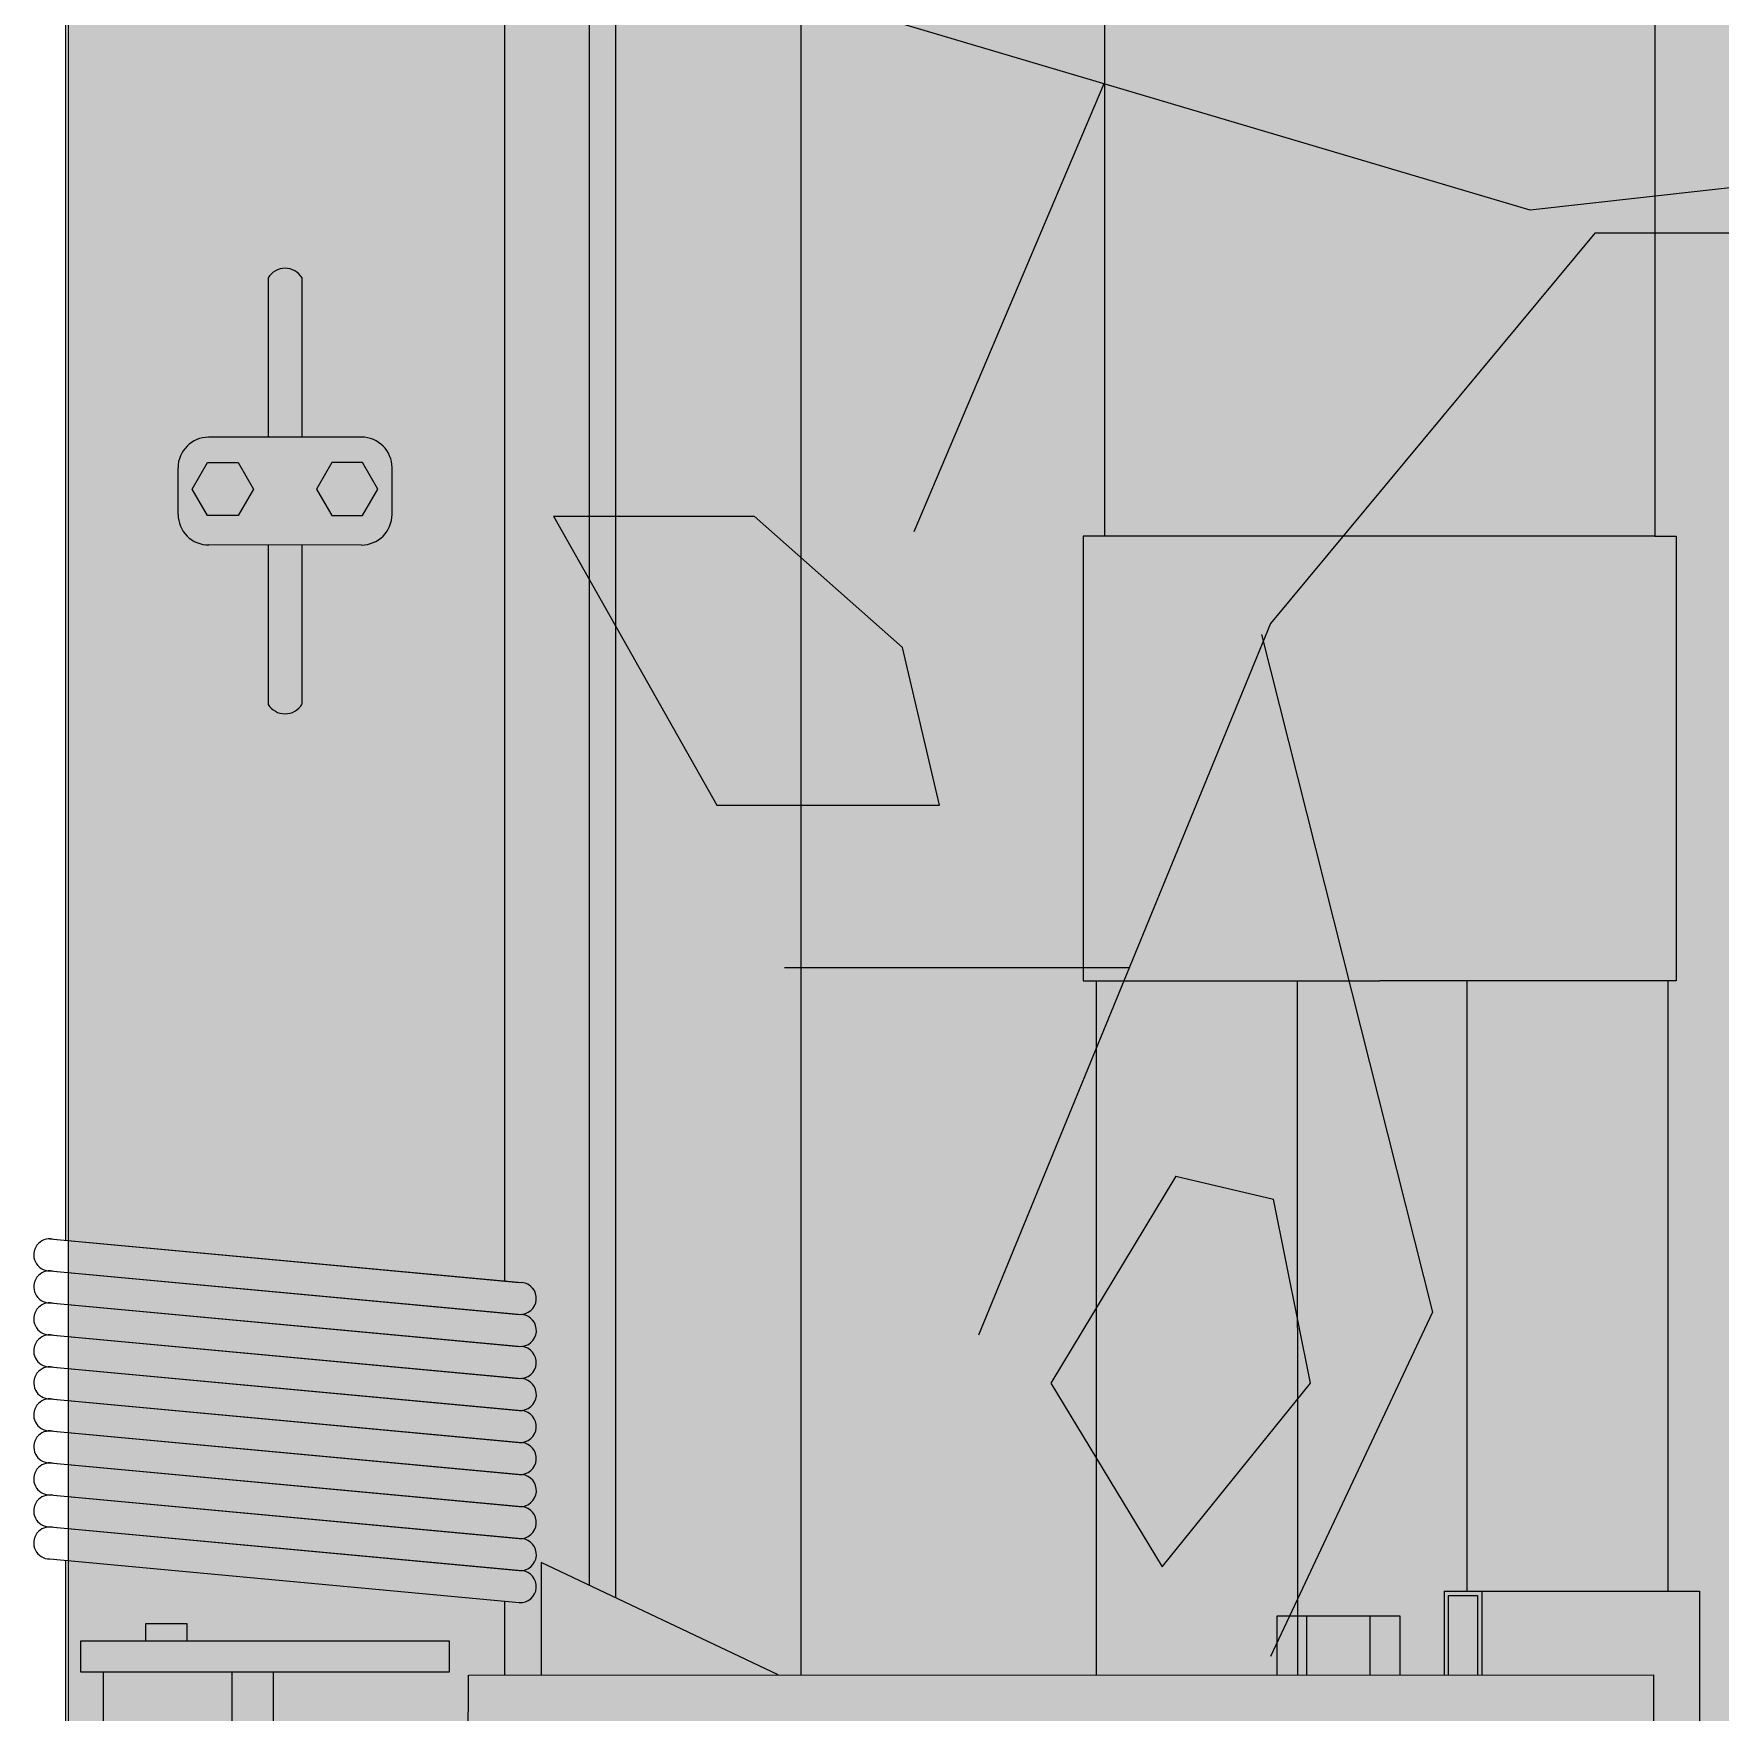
# Model space of a CAD drawing. Extents: x 58467 to 79089, y -33726 to -17391.
# Drawn here: x 76739.23 to 76761.43, y -20410.34 to -20388.25 of the extents above; entities that cross this region are included whole.
import ezdxf

# ---------------------------------------------------------------- set-up
doc = ezdxf.new("R2010")
doc.units = 0
doc.header["$LTSCALE"] = 100
for name, color, linetype in [('BA_clad-wood', 30, 'Continuous'), ('BA_env_landscp', 84, 'Continuous'), ('BA_hatch_env2', 114, 'Continuous'), ('L2', 220, 'Continuous'), ('PROSISTEM Güney TÜRKOĞLU', 7, 'Continuous'), ('YESIL', 3, 'Continuous')]:
    doc.layers.add(name, color=color, linetype=linetype)

# ---------------------------------------------------------------- blocks, each defined once
blk = doc.blocks.new('22')
at = {"color": 3}
for p, q in [((-10.7524, 3.9844), (-10.4652, 3.9844)), ((-10.7524, 3.9844), (-10.5187, 3.5711)), ((-10.253, 3.7968), (-10.4652, 3.9844)), ((-10.2001, 3.5711), (-10.253, 3.7968)), ((-10.5187, 3.5711), (-10.2001, 3.5711)), ((-9.8618, 3.0403), (-10.0408, 2.7438)), ((-9.8618, 3.0403), (-9.7222, 3.0071)), ((-9.6693, 2.7438), (-9.7222, 3.0071)), ((-10.0408, 2.7438), (-9.8815, 2.4812)), ((-9.8815, 2.4812), (-9.6693, 2.7438))]:
    blk.add_line(p, q, dxfattribs=at)
at = {"layer": 'L2', "color": 34}
for p, q in [((-9.355, 4.4224), (-10.7936, 4.8492)), ((-9.9651, 4.6032), (-10.237, 3.9623)), ((-8.4736, 4.5208), (-9.355, 4.4224)), ((-9.2621, 4.3892), (-9.7265, 3.8307)), ((-8.0996, 4.3892), (-9.2621, 4.3892)), ((-9.7265, 3.8307), (-10.1441, 2.8127)), ((-9.7394, 3.8153), (-9.4946, 2.8453)), ((-9.9282, 3.338), (-10.4221, 3.338)), ((-9.4946, 2.8453), (-9.7265, 2.3526))]:
    blk.add_line(p, q, dxfattribs=at)
blk = doc.blocks.new('MAGSOULA')
at = {"layer": 'YESIL', "xscale": 0.6569633432480109, "yscale": 0.6569633432480109, "zscale": 0.6569633432480109}
blk.add_blockref('22', (-9.3886, 34.0854), dxfattribs=at)
blk = doc.blocks.new('A$C6307429C')
at = {"layer": 'PROSISTEM Güney TÜRKOĞLU', "color": 7, "linetype": 'Continuous'}
for p, q in [((17.461, 29.861), (17.479, 32.103)), ((17.904, 31.833), (17.894, 30.642)), ((30.843, 31.809), (30.833, 30.512)), ((31.229, 31.806), (31.219, 30.509)), ((32.429, 30.499), (32.439, 31.796)), ((32.79, 31.793), (32.771, 29.449)), ((29.016, 31.743), (29.006, 30.553)), ((29.006, 30.553), (17.894, 30.642)), ((19.501, 29.845), (19.507, 30.629)), ((19.541, 29.884), (19.547, 30.629)), ((19.815, 29.882), (19.821, 30.627)), ((19.855, 29.842), (19.861, 30.626)), ((20.272, 30.07), (20.276, 30.623)), ((20.554, 30.621), (20.55, 30.067)), ((21.148, 30.616), (21.144, 30.063)), ((21.184, 24.11), (21.236, 30.615)), ((21.426, 30.614), (21.422, 30.06)), ((23.069, 24.095), (23.121, 30.6)), ((25.705, 7.542), (25.89, 30.578)), ((26.103, 30.576), (28.315, 29.503)), ((28.315, 29.503), (28.323, 30.558)), ((28.663, 29.864), (28.668, 30.555)), ((29.184, 30.232), (29.186, 30.525)), ((29.186, 30.525), (32.639, 30.498)), ((32.639, 30.498), (32.636, 30.204)), ((32.636, 30.204), (29.184, 30.232)), ((31.639, 30.212), (31.638, 30.051)), ((32.028, 30.048), (32.029, 30.209)), ((21.422, 30.06), (20.272, 30.07)), ((31.638, 30.051), (32.028, 30.048)), ((19.815, 29.882), (19.541, 29.884)), ((32.921, 29.434), (28.523, 29.878)), ((19.855, 29.842), (17.461, 29.861)), ((17.711, 24.138), (17.757, 29.859)), ((19.596, 24.123), (19.642, 29.844)), ((27.442, 7.528), (27.621, 29.84)), ((27.694, 8.044), (27.868, 29.72)), ((32.918, 29.134), (28.497, 29.579)), ((32.918, 29.134), (28.521, 29.578)), ((32.916, 28.834), (28.494, 29.279)), ((32.916, 28.834), (28.518, 29.278)), ((32.914, 28.534), (28.492, 28.979)), ((32.914, 28.534), (28.516, 28.978)), ((32.911, 28.234), (28.489, 28.679)), ((32.911, 28.234), (28.514, 28.678)), ((32.909, 27.934), (28.487, 28.379)), ((32.909, 27.934), (28.511, 28.378)), ((32.906, 27.634), (28.485, 28.079)), ((32.906, 27.634), (28.509, 28.078)), ((32.904, 27.334), (28.482, 27.779)), ((32.904, 27.334), (28.506, 27.778)), ((32.901, 27.034), (28.48, 27.479)), ((32.901, 27.034), (28.504, 27.478)), ((32.899, 26.734), (28.477, 27.179)), ((32.899, 26.734), (28.501, 27.178)), ((32.897, 26.434), (28.475, 26.879)), ((32.897, 26.434), (28.499, 26.878)), ((28.519, 12.022), (28.638, 26.863)), ((32.747, 26.449), (32.634, 12.371)), ((30.48, 19.951), (30.492, 21.444)), ((30.798, 19.949), (30.81, 21.442)), ((29.923, 19.956), (31.354, 19.944)), ((29.634, 19.671), (29.63, 19.234)), ((29.91, 19.68), (29.764, 19.433)), ((30.197, 19.678), (29.91, 19.68)), ((30.339, 19.428), (30.197, 19.678)), ((30.931, 19.423), (31.076, 19.671)), ((31.076, 19.671), (31.363, 19.669)), ((31.363, 19.669), (31.505, 19.419)), ((31.639, 19.655), (31.636, 19.218)), ((29.764, 19.433), (29.906, 19.183)), ((30.193, 19.181), (30.339, 19.428)), ((30.339, 19.428), (30.339, 19.428)), ((30.339, 19.428), (30.339, 19.428)), ((31.072, 19.174), (30.931, 19.423)), ((30.931, 19.423), (30.931, 19.423)), ((30.931, 19.423), (30.931, 19.423)), ((31.505, 19.419), (31.359, 19.171)), ((29.906, 19.183), (30.193, 19.181)), ((31.359, 19.171), (31.072, 19.174)), ((29.915, 18.945), (31.346, 18.933)), ((30.46, 17.448), (30.472, 18.941)), ((30.777, 17.445), (30.789, 18.938))]:
    blk.add_line(p, q, dxfattribs=at)
at = {"layer": 'PROSISTEM Güney TÜRKOĞLU', "color": 7}
for p, q in [((17.601, 19.972), (17.634, 24.139)), ((17.634, 24.139), (20.412, 24.116)), ((23.19, 24.094), (20.412, 24.116)), ((23.157, 19.927), (23.19, 24.094)), ((17.799, 19.97), (17.601, 19.972)), ((17.748, 13.62), (17.799, 19.97)), ((17.799, 19.97), (22.958, 19.929)), ((22.907, 13.579), (22.958, 19.929)), ((22.958, 19.929), (23.157, 19.927))]:
    blk.add_line(p, q, dxfattribs=at)
at = {"layer": 'PROSISTEM Güney TÜRKOĞLU', "color": 7, "linetype": 'Continuous'}
for centre, radius, start, end in [((28.512, 29.728), 0.15, 85.5658, 264.2021), ((28.509, 29.428), 0.15, 85.5658, 264.2021), ((32.92, 29.284), 0.15, 258.9717, 89.5398), ((28.507, 29.128), 0.15, 85.5658, 264.2021), ((32.917, 28.984), 0.15, 258.9717, 89.5398), ((28.504, 28.828), 0.15, 85.5658, 264.2021), ((32.915, 28.684), 0.15, 258.9717, 89.5398), ((28.502, 28.528), 0.15, 85.5658, 264.2021), ((32.912, 28.384), 0.15, 258.9717, 89.5398), ((28.5, 28.228), 0.15, 85.5658, 264.2021), ((32.91, 28.084), 0.15, 258.9717, 89.5398), ((28.497, 27.928), 0.15, 85.5658, 264.2021), ((32.907, 27.784), 0.15, 258.9717, 89.5398), ((28.495, 27.628), 0.15, 85.5658, 264.2021), ((32.905, 27.484), 0.15, 258.9717, 89.5398), ((28.492, 27.328), 0.15, 85.5658, 264.2021), ((32.903, 27.184), 0.15, 258.9717, 89.5398), ((28.49, 27.028), 0.15, 85.5658, 264.2021), ((32.9, 26.884), 0.15, 258.9717, 89.5398), ((32.898, 26.584), 0.15, 258.9717, 89.5398), ((30.65, 21.346), 0.186, 31.0133, 148.0663), ((29.921, 19.669), 0.287, 89.5398, 179.5398), ((31.352, 19.657), 0.287, 359.5398, 89.5398), ((29.917, 19.232), 0.287, 179.5398, 269.5398), ((31.349, 19.221), 0.287, 269.5398, 359.5398), ((30.619, 17.543), 0.186, 211.0133, 328.0663)]:
    blk.add_arc(centre, radius, start, end, dxfattribs=at)
blk = doc.blocks.new('A$C358F4982')
at = {"layer": 'PROSISTEM Güney TÜRKOĞLU'}
blk.add_blockref('A$C6307429C', (2.248, 6.065), dxfattribs=at)
blk = doc.blocks.new('A$C24637210')
at = {"layer": 'PROSISTEM Güney TÜRKOĞLU', "xscale": 1.6, "yscale": 1.6, "zscale": 1.6, "rotation": 0.4602147063127481}
blk.add_blockref('A$C358F4982', (0.005, -0.643), dxfattribs=at)
blk = doc.blocks.new('FRN35_A_R')
at = {"layer": 'BA_hatch_env2'}
h = blk.add_hatch(dxfattribs=at)
h.set_pattern_fill('AR-SAND', color=256, scale=0.2, angle=90)
h.set_pattern_definition([(127.5, (57970.55, -45805.321), (-9.7882647, -0.3200063), [0, -7.7216, 0, -8.636, 0, -8.255]), (97.5, (57970.55, -45805.32), (-14.336502, 8.9904657), [0, -4.1656, 0, -6.9596, 0, -2.667]), (57.5, (57970.55, -45811.569), (-0.0287437, 15.8198474), [0, -2.54, 0, -9.144, 0, -11.938]), (47.5, (57970.55, -45811.569), (-4.4585865, 15.271129), [0, -1.27, 0, -5.9944, 0, -6.858])])
h.paths.add_polyline_path([(91088.172, -1841.889), (91088.172, -1949.358), (90536.937, -1949.358), (90536.937, -1841.832)])
at = {"layer": 'BA_clad-wood'}
blk.add_lwpolyline([(91088.172, -1841.889), (91088.172, -1949.358), (90536.937, -1949.358), (90536.937, -1841.832)], close=True, dxfattribs=at)
at = {"layer": 'BA_env_landscp', "xscale": 14.00000000000002, "yscale": 14.00000000000002, "zscale": 14.00000000000002, "rotation": 90}
blk.add_blockref('MAGSOULA', (91327.195, -1712.639), dxfattribs=at)
at = {"layer": 'PROSISTEM Güney TÜRKOĞLU', "xscale": 0.8777, "yscale": 0.8777, "zscale": 0.8777, "rotation": 270}
blk.add_blockref('A$C24637210', (90777.393, -1900.616), dxfattribs=at)

msp = doc.modelspace()

# ---------------------------------------------------------------- block references
at = {"rotation": 270}
msp.add_blockref('FRN35_A_R', (78689.051, 70418.755), dxfattribs=at)

doc.saveas('drawing.dxf')
